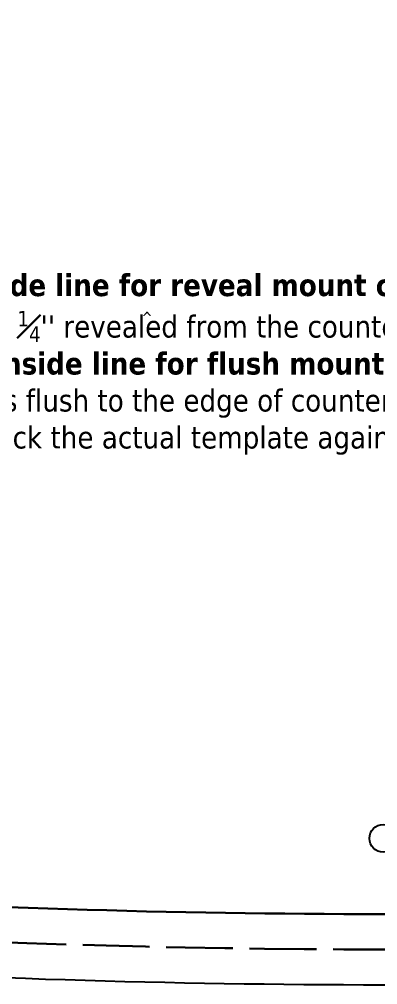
# Model space of a CAD drawing. Header units: millimetres. Extents: x 203 to 1207, y 243 to 948.
# Drawn here: x 614.7 to 679.2, y 420.8 to 594.6 of the extents above; entities that cross this region are included whole.
import ezdxf

# ---------------------------------------------------------------- set-up
doc = ezdxf.new("R2010")
doc.units = ezdxf.units.MM
doc.linetypes.add('ACAD_ISO02W100', pattern=[15, 12, -3])
doc.layers.add('文字', color=3, linetype='Continuous', lineweight=30)
doc.layers.add('虚线', color=2, linetype='ACAD_ISO02W100', lineweight=30)
doc.styles.get("Standard").update_dxf_attribs({"font": 'arial.ttf'})

msp = doc.modelspace()

# ---------------------------------------------------------------- linework, layer by layer
msp.add_lwpolyline([(794.58, 783.869, 0.031702), (565.814, 783.869, 0.3740088), (476.31, 695.471, 0.0379222), (476.31, 512.82, 0.3740088), (565.814, 424.422, 0.031702), (794.58, 424.422, 0.3740088), (884.084, 512.82, 0.0379222), (884.084, 695.471, 0.3740088)], format="xyb", close=True)
msp.add_circle((680.197, 447.145), 2.5)
at = {"layer": '文字'}
msp.add_lwpolyline([(793.776, 771.195, 0.031702), (566.618, 771.195, 0.3740088), (488.974, 694.509, 0.0379222), (488.974, 513.782, 0.3740088), (566.618, 437.096, 0.031702), (793.776, 437.096, 0.3740088), (871.42, 513.782, 0.0379222), (871.42, 694.509, 0.3740088)], format="xyb", close=True, dxfattribs=at)
at = {"layer": '虚线'}
msp.add_lwpolyline([(794.178, 777.532, 0.031702), (566.216, 777.532, 0.3740088), (482.642, 694.99, 0.0379222), (482.642, 513.301, 0.3740088), (566.216, 430.759, 0.031702), (794.178, 430.759, 0.3740088), (877.752, 513.301, 0.0379222), (877.752, 694.99, 0.3740088)], format="xyb", close=True, dxfattribs=at)

# ---------------------------------------------------------------- texts
at = {"layer": '文字', "attachment_point": 1}
for s, insert, char_height, width in [("\\A1;\\fTahoma|b1|i0|c0|p34;Use outside line for reveal mount cut\\fTahoma|b0|i0|c0|p34; \\PSink rim is {\\H0.7x;\\S1#4;}\\H1.00002x;'' revealed from the countertop opening\\P\\fTahoma|b1|i0|c0|p34;Use the inside line for flush mount cut \\P\\fTahoma|b0|i0|c0|p34;Sink wall is flush to the edge of countertop opening \\PPlease check the actual template against physical sink unit for the most accurate cut ", (588.25, 548.753), 3.9936, 327.00433), ('{\\fTahoma|b0|i0|c163|p34;^ }', (636.702, 541.935), 1.9968, 18.80155)]:
    msp.add_mtext(s, dxfattribs=dict(at, insert=insert, char_height=char_height, width=width))

doc.saveas('drawing.dxf')
